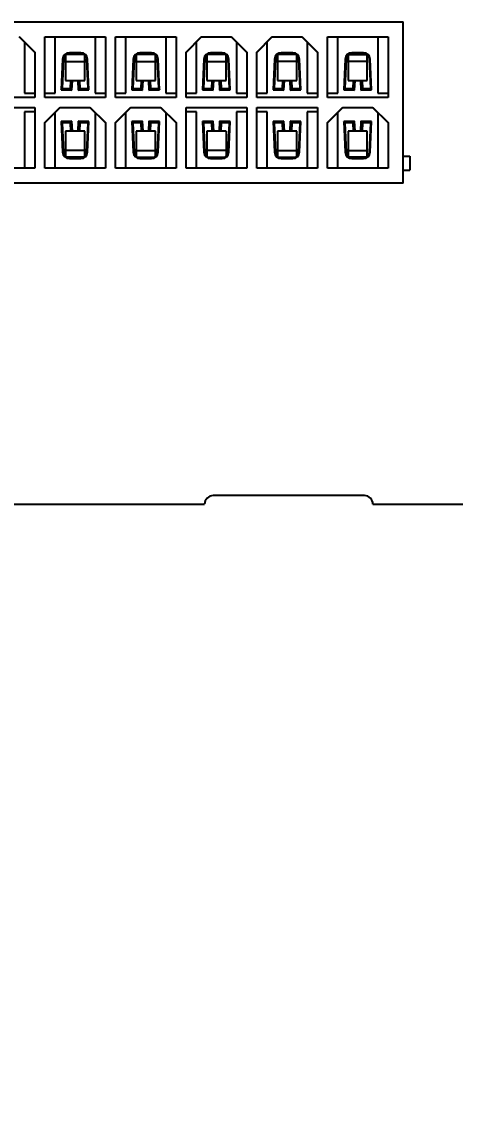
# Model space of a CAD drawing. Header units: millimetres. Extents: x 0 to 841, y 0 to 594.
# Drawn here: x 301.7 to 327.5, y 277.3 to 342.3 of the extents above; entities that cross this region are included whole.
import ezdxf

# ---------------------------------------------------------------- set-up
doc = ezdxf.new("R2010")
doc.units = ezdxf.units.MM
doc.header["$LTSCALE"] = 46.255
doc.layers.get('0').update_dxf_attribs({"linetype": 'CONTINUOUS'})
doc.layers.add('ASSEM_MEM', color=7, linetype='CONTINUOUS')
doc.styles.get("Standard").update_dxf_attribs({"font": 'txt', "width": 0.8})
doc.dimstyles.new('DIMSTYLE_1', dxfattribs={"dimtxt": 3, "dimasz": 2.1, "dimexe": 2, "dimexo": 1, "dimgap": 0.75, "dimtad": 0, "dimtih": 1, "dimtoh": 1, "dimzin": 0, "dimdsep": 46, "dimtxsty": 'STANDARD', "dimblk": '_FILLED', "dimblk1": '_FILLED', "dimblk2": '_FILLED', "dimcen": 0.09, "dimazin": 0, "dimtp": 0.01, "dimtm": 0.01, "dimtfac": 1, "dimtofl": 0, "dimtmove": 0, "dimatfit": 3, "dimldrblk": '_FILLED', "dimfxl": 1, "dimtolj": 1, "dimtzin": 0, "dimarcsym": 0})

# ---------------------------------------------------------------- blocks, each defined once
blk = doc.blocks.new('*D14')
at = {"color": 7, "linetype": 'CONTINUOUS'}
blk.add_line((350.897, 328.99), (350.897, 293.228), dxfattribs=at)
at = {"color": 7, "linetype": 'CONTINUOUS', "insert": (347.147, 291.728), "char_height": 3, "width": 14.4, "attachment_point": 3, "rotation": 90, "line_spacing_factor": 0.9}
blk.add_mtext('134.80', dxfattribs=at)
blk = doc.blocks.new('_FILLED')
at = {"color": 0, "linetype": 'BYBLOCK'}
blk.add_solid([(0, 0), (-1, 0.167), (-1, -0.167)], dxfattribs=at)
blk = doc.blocks.new('*D55')
at = {"color": 7, "linetype": 'CONTINUOUS'}
blk.add_line((385.407, 330.505), (385.407, 294.565), dxfattribs=at)
at = {"color": 7, "linetype": 'CONTINUOUS', "insert": (381.657, 293.065), "char_height": 3, "width": 14.4, "attachment_point": 3, "rotation": 90, "line_spacing_factor": 0.9}
blk.add_mtext('169.31', dxfattribs=at)

msp = doc.modelspace()

# ---------------------------------------------------------------- linework, layer by layer
at = {"layer": 'ASSEM_MEM', "color": 7, "linetype": 'CONTINUOUS'}
for p, q in [((272.797, 342.34), (324.397, 342.34)), ((324.397, 332.74), (324.397, 342.34)), ((302.497, 340.52), (301.576, 341.44)), ((301.597, 341.44), (302.497, 340.54)), ((303.097, 341.44), (306.697, 341.44)), ((303.097, 337.84), (303.097, 341.44)), ((303.707, 338.09), (303.707, 341.44)), ((306.087, 341.44), (306.087, 338.09)), ((306.697, 341.44), (306.697, 337.84)), ((307.297, 341.44), (310.897, 341.44)), ((307.297, 337.84), (307.297, 341.44)), ((307.907, 338.09), (307.907, 341.44)), ((310.287, 341.44), (310.287, 338.09)), ((310.897, 341.44), (310.897, 337.84)), ((311.497, 340.54), (312.397, 341.44)), ((311.497, 340.52), (312.417, 341.44)), ((312.397, 341.44), (314.197, 341.44)), ((315.097, 340.52), (314.176, 341.44)), ((314.197, 341.44), (315.097, 340.54)), ((315.697, 340.54), (316.597, 341.44)), ((315.697, 340.52), (316.617, 341.44)), ((316.597, 341.44), (318.397, 341.44)), ((319.297, 340.52), (318.376, 341.44)), ((318.397, 341.44), (319.297, 340.54)), ((319.897, 341.44), (323.497, 341.44)), ((319.897, 337.84), (319.897, 341.44)), ((320.507, 338.09), (320.507, 341.44)), ((322.887, 341.44), (322.887, 338.09)), ((323.497, 341.44), (323.497, 337.84)), ((301.887, 341.13), (301.887, 338.09)), ((312.107, 338.09), (312.107, 341.13)), ((314.487, 341.13), (314.487, 338.09)), ((316.307, 338.09), (316.307, 341.13)), ((318.687, 341.13), (318.687, 338.09)), ((302.497, 340.54), (302.497, 337.84)), ((304.154, 340.118), (304.072, 338.298)), ((304.204, 340.116), (304.126, 338.396)), ((304.154, 340.118), (304.204, 340.116)), ((304.327, 340.378), (304.327, 338.85)), ((305.435, 340.39), (304.358, 340.39)), ((305.239, 340.5), (304.554, 340.5)), ((304.554, 340.45), (304.554, 340.5)), ((304.554, 340.45), (305.239, 340.45)), ((305.239, 340.5), (305.239, 340.45)), ((305.467, 338.85), (305.467, 340.378)), ((305.589, 340.116), (305.639, 340.118)), ((305.667, 338.396), (305.589, 340.116)), ((305.721, 338.298), (305.639, 340.118)), ((308.354, 340.118), (308.272, 338.298)), ((308.404, 340.116), (308.326, 338.396)), ((308.354, 340.118), (308.404, 340.116)), ((308.527, 340.378), (308.527, 338.85)), ((309.635, 340.39), (308.558, 340.39)), ((309.439, 340.5), (308.754, 340.5)), ((308.754, 340.45), (308.754, 340.5)), ((308.754, 340.45), (309.439, 340.45)), ((309.439, 340.5), (309.439, 340.45)), ((309.667, 338.85), (309.667, 340.378)), ((309.789, 340.116), (309.839, 340.118)), ((309.867, 338.396), (309.789, 340.116)), ((309.921, 338.298), (309.839, 340.118)), ((311.497, 337.84), (311.497, 340.54)), ((312.554, 340.118), (312.472, 338.298)), ((312.604, 340.116), (312.526, 338.396)), ((312.554, 340.118), (312.604, 340.116)), ((312.727, 340.378), (312.727, 338.85)), ((313.835, 340.39), (312.758, 340.39)), ((313.639, 340.5), (312.954, 340.5)), ((312.954, 340.45), (312.954, 340.5)), ((312.954, 340.45), (313.639, 340.45)), ((313.639, 340.5), (313.639, 340.45)), ((313.867, 338.85), (313.867, 340.378)), ((313.989, 340.116), (314.039, 340.118)), ((314.067, 338.396), (313.989, 340.116)), ((314.121, 338.298), (314.039, 340.118)), ((315.097, 340.54), (315.097, 337.84)), ((315.697, 337.84), (315.697, 340.54)), ((316.754, 340.118), (316.672, 338.298)), ((316.804, 340.116), (316.726, 338.396)), ((316.754, 340.118), (316.804, 340.116)), ((316.927, 340.378), (316.927, 338.85)), ((318.035, 340.39), (316.958, 340.39)), ((317.839, 340.5), (317.154, 340.5)), ((317.154, 340.45), (317.154, 340.5)), ((317.839, 340.45), (317.154, 340.45)), ((317.839, 340.5), (317.839, 340.45)), ((318.067, 338.85), (318.067, 340.378)), ((318.189, 340.116), (318.239, 340.118)), ((318.267, 338.396), (318.189, 340.116)), ((318.321, 338.298), (318.239, 340.118)), ((319.297, 340.54), (319.297, 337.84)), ((320.954, 340.118), (320.872, 338.298)), ((321.004, 340.116), (320.926, 338.396)), ((320.954, 340.118), (321.004, 340.116)), ((321.127, 340.378), (321.127, 338.85)), ((321.158, 340.39), (322.235, 340.39)), ((322.039, 340.5), (321.354, 340.5)), ((321.354, 340.45), (321.354, 340.5)), ((321.354, 340.45), (322.039, 340.45)), ((322.039, 340.5), (322.039, 340.45)), ((322.267, 338.85), (322.267, 340.378)), ((322.389, 340.116), (322.439, 340.118)), ((322.467, 338.396), (322.389, 340.116)), ((322.521, 338.298), (322.439, 340.118)), ((304.327, 339.99), (305.467, 339.99)), ((308.527, 339.99), (309.667, 339.99)), ((312.727, 339.99), (313.867, 339.99)), ((318.067, 339.99), (316.927, 339.99)), ((322.267, 339.99), (321.127, 339.99)), ((304.327, 338.85), (305.467, 338.85)), ((304.616, 338.374), (304.637, 338.85)), ((304.711, 338.269), (304.737, 338.85)), ((305.056, 338.85), (305.082, 338.269)), ((305.156, 338.85), (305.177, 338.374)), ((308.527, 338.85), (309.667, 338.85)), ((308.816, 338.374), (308.837, 338.85)), ((308.911, 338.269), (308.937, 338.85)), ((309.256, 338.85), (309.282, 338.269)), ((309.356, 338.85), (309.377, 338.374)), ((312.727, 338.85), (313.867, 338.85)), ((313.016, 338.374), (313.037, 338.85)), ((313.111, 338.269), (313.137, 338.85)), ((313.456, 338.85), (313.482, 338.269)), ((313.556, 338.85), (313.577, 338.374)), ((316.927, 338.85), (318.067, 338.85)), ((317.216, 338.374), (317.237, 338.85)), ((317.311, 338.269), (317.337, 338.85)), ((317.656, 338.85), (317.682, 338.269)), ((317.756, 338.85), (317.777, 338.374)), ((321.127, 338.85), (322.267, 338.85)), ((321.416, 338.374), (321.437, 338.85)), ((321.511, 338.269), (321.537, 338.85)), ((321.856, 338.85), (321.882, 338.269)), ((321.956, 338.85), (321.977, 338.374)), ((301.887, 338.09), (302.497, 338.09)), ((303.097, 338.09), (303.707, 338.09)), ((304.072, 338.298), (304.126, 338.396)), ((304.072, 338.298), (304.711, 338.269)), ((304.126, 338.396), (304.616, 338.374)), ((304.711, 338.269), (304.616, 338.374)), ((305.082, 338.269), (305.177, 338.374)), ((305.082, 338.269), (305.721, 338.298)), ((305.177, 338.374), (305.667, 338.396)), ((305.721, 338.298), (305.667, 338.396)), ((306.087, 338.09), (306.697, 338.09)), ((307.297, 338.09), (307.907, 338.09)), ((308.326, 338.396), (308.272, 338.298)), ((308.272, 338.298), (308.911, 338.269)), ((308.326, 338.396), (308.816, 338.374)), ((308.816, 338.374), (308.911, 338.269)), ((309.377, 338.374), (309.282, 338.269)), ((309.282, 338.269), (309.921, 338.298)), ((309.377, 338.374), (309.867, 338.396)), ((309.867, 338.396), (309.921, 338.298)), ((310.287, 338.09), (310.897, 338.09)), ((311.497, 338.09), (312.107, 338.09)), ((312.526, 338.396), (312.472, 338.298)), ((312.472, 338.298), (313.111, 338.269)), ((312.526, 338.396), (313.016, 338.374)), ((313.016, 338.374), (313.111, 338.269)), ((313.577, 338.374), (313.482, 338.269)), ((313.482, 338.269), (314.121, 338.298)), ((313.577, 338.374), (314.067, 338.396)), ((314.121, 338.298), (314.067, 338.396)), ((314.487, 338.09), (315.097, 338.09)), ((315.697, 338.09), (316.307, 338.09)), ((316.726, 338.396), (316.672, 338.298)), ((316.672, 338.298), (317.311, 338.269)), ((316.726, 338.396), (317.216, 338.374)), ((317.216, 338.374), (317.311, 338.269)), ((317.777, 338.374), (317.682, 338.269)), ((317.682, 338.269), (318.321, 338.298)), ((317.777, 338.374), (318.267, 338.396)), ((318.321, 338.298), (318.267, 338.396)), ((318.687, 338.09), (319.297, 338.09)), ((319.897, 338.09), (320.507, 338.09)), ((320.926, 338.396), (320.872, 338.298)), ((320.872, 338.298), (321.511, 338.269)), ((320.926, 338.396), (321.416, 338.374)), ((321.416, 338.374), (321.511, 338.269)), ((321.977, 338.374), (321.882, 338.269)), ((321.882, 338.269), (322.521, 338.298)), ((321.977, 338.374), (322.467, 338.396)), ((322.521, 338.298), (322.467, 338.396)), ((322.887, 338.09), (323.497, 338.09)), ((302.497, 337.84), (298.897, 337.84)), ((306.697, 337.84), (303.097, 337.84)), ((310.897, 337.84), (307.297, 337.84)), ((315.097, 337.84), (311.497, 337.84)), ((319.297, 337.84), (315.697, 337.84)), ((323.497, 337.84), (319.897, 337.84)), ((298.897, 337.24), (302.497, 337.24)), ((302.497, 336.99), (301.887, 336.99)), ((301.887, 336.99), (301.887, 333.64)), ((302.497, 337.24), (302.497, 333.64)), ((303.097, 336.34), (303.997, 337.24)), ((303.097, 336.32), (304.017, 337.24)), ((303.707, 333.64), (303.707, 336.93)), ((303.997, 337.24), (305.797, 337.24)), ((306.697, 336.32), (305.776, 337.24)), ((305.797, 337.24), (306.697, 336.34)), ((306.087, 336.93), (306.087, 333.64)), ((307.297, 336.34), (308.197, 337.24)), ((307.297, 336.32), (308.217, 337.24)), ((307.907, 333.64), (307.907, 336.93)), ((308.197, 337.24), (309.997, 337.24)), ((310.897, 336.32), (309.976, 337.24)), ((309.997, 337.24), (310.897, 336.34)), ((310.287, 336.93), (310.287, 333.64)), ((311.497, 337.24), (315.097, 337.24)), ((311.497, 333.64), (311.497, 337.24)), ((312.107, 336.99), (311.497, 336.99)), ((312.107, 333.64), (312.107, 336.99)), ((315.097, 336.99), (314.487, 336.99)), ((314.487, 336.99), (314.487, 333.64)), ((315.097, 337.24), (315.097, 333.64)), ((315.697, 337.24), (319.297, 337.24)), ((315.697, 333.64), (315.697, 337.24)), ((316.307, 336.99), (315.697, 336.99)), ((316.307, 333.64), (316.307, 336.99)), ((319.297, 336.99), (318.687, 336.99)), ((318.687, 336.99), (318.687, 333.64)), ((319.297, 337.24), (319.297, 333.64)), ((319.897, 336.34), (320.797, 337.24)), ((319.897, 336.32), (320.817, 337.24)), ((320.507, 333.64), (320.507, 336.93)), ((320.797, 337.24), (322.597, 337.24)), ((323.497, 336.32), (322.576, 337.24)), ((322.597, 337.24), (323.497, 336.34)), ((322.887, 336.93), (322.887, 333.64)), ((303.097, 333.64), (303.097, 336.34)), ((304.711, 336.431), (304.072, 336.403)), ((304.126, 336.305), (304.072, 336.403)), ((304.072, 336.403), (304.154, 334.582)), ((304.616, 336.327), (304.126, 336.305)), ((304.126, 336.305), (304.204, 334.585)), ((304.616, 336.327), (304.711, 336.431)), ((304.638, 335.83), (304.616, 336.327)), ((304.738, 335.83), (304.711, 336.431)), ((305.082, 336.431), (305.055, 335.83)), ((305.721, 336.403), (305.082, 336.431)), ((305.082, 336.431), (305.177, 336.327)), ((305.177, 336.327), (305.155, 335.83)), ((305.667, 336.305), (305.177, 336.327)), ((305.589, 334.585), (305.667, 336.305)), ((305.639, 334.582), (305.721, 336.403)), ((305.667, 336.305), (305.721, 336.403)), ((306.697, 336.34), (306.697, 333.64)), ((307.297, 333.64), (307.297, 336.34)), ((308.911, 336.431), (308.272, 336.403)), ((308.326, 336.305), (308.272, 336.403)), ((308.272, 336.403), (308.354, 334.582)), ((308.816, 336.327), (308.326, 336.305)), ((308.326, 336.305), (308.404, 334.585)), ((308.816, 336.327), (308.911, 336.431)), ((308.838, 335.83), (308.816, 336.327)), ((308.938, 335.83), (308.911, 336.431)), ((309.282, 336.431), (309.255, 335.83)), ((309.921, 336.403), (309.282, 336.431)), ((309.282, 336.431), (309.377, 336.327)), ((309.377, 336.327), (309.355, 335.83)), ((309.867, 336.305), (309.377, 336.327)), ((309.789, 334.585), (309.867, 336.305)), ((309.839, 334.582), (309.921, 336.403)), ((309.867, 336.305), (309.921, 336.403)), ((310.897, 336.34), (310.897, 333.64)), ((313.111, 336.431), (312.472, 336.403)), ((312.526, 336.305), (312.472, 336.403)), ((312.472, 336.403), (312.554, 334.582)), ((313.016, 336.327), (312.526, 336.305)), ((312.526, 336.305), (312.604, 334.585)), ((313.016, 336.327), (313.111, 336.431)), ((313.038, 335.83), (313.016, 336.327)), ((313.138, 335.83), (313.111, 336.431)), ((313.482, 336.431), (313.455, 335.83)), ((314.121, 336.403), (313.482, 336.431)), ((313.482, 336.431), (313.577, 336.327)), ((313.577, 336.327), (313.555, 335.83)), ((314.067, 336.305), (313.577, 336.327)), ((313.989, 334.585), (314.067, 336.305)), ((314.039, 334.582), (314.121, 336.403)), ((314.067, 336.305), (314.121, 336.403)), ((317.311, 336.431), (316.672, 336.403)), ((316.726, 336.305), (316.672, 336.403)), ((316.672, 336.403), (316.754, 334.582)), ((317.216, 336.327), (316.726, 336.305)), ((316.726, 336.305), (316.804, 334.585)), ((317.216, 336.327), (317.311, 336.431)), ((317.238, 335.83), (317.216, 336.327)), ((317.338, 335.83), (317.311, 336.431)), ((317.682, 336.431), (317.655, 335.83)), ((318.321, 336.403), (317.682, 336.431)), ((317.682, 336.431), (317.777, 336.327)), ((317.777, 336.327), (317.755, 335.83)), ((318.267, 336.305), (317.777, 336.327)), ((318.189, 334.585), (318.267, 336.305)), ((318.239, 334.582), (318.321, 336.403)), ((318.267, 336.305), (318.321, 336.403)), ((319.897, 333.64), (319.897, 336.34)), ((321.511, 336.431), (320.872, 336.403)), ((320.926, 336.305), (320.872, 336.403)), ((320.872, 336.403), (320.954, 334.582)), ((321.416, 336.327), (320.926, 336.305)), ((320.926, 336.305), (321.004, 334.585)), ((321.416, 336.327), (321.511, 336.431)), ((321.438, 335.83), (321.416, 336.327)), ((321.538, 335.83), (321.511, 336.431)), ((321.882, 336.431), (321.855, 335.83)), ((322.521, 336.403), (321.882, 336.431)), ((321.882, 336.431), (321.977, 336.327)), ((321.977, 336.327), (321.955, 335.83)), ((322.467, 336.305), (321.977, 336.327)), ((322.389, 334.585), (322.467, 336.305)), ((322.439, 334.582), (322.521, 336.403)), ((322.467, 336.305), (322.521, 336.403)), ((323.497, 336.34), (323.497, 333.64)), ((305.467, 335.83), (304.327, 335.83)), ((304.327, 335.83), (304.327, 334.313)), ((305.467, 334.313), (305.467, 335.83)), ((309.667, 335.83), (308.527, 335.83)), ((308.527, 335.83), (308.527, 334.313)), ((309.667, 334.313), (309.667, 335.83)), ((313.867, 335.83), (312.727, 335.83)), ((312.727, 335.83), (312.727, 334.313)), ((313.867, 335.83), (313.867, 334.313)), ((318.067, 335.83), (316.927, 335.83)), ((316.927, 335.83), (316.927, 334.313)), ((318.067, 334.313), (318.067, 335.83)), ((322.267, 335.83), (321.127, 335.83)), ((321.127, 335.83), (321.127, 334.313)), ((322.267, 334.313), (322.267, 335.83)), ((304.204, 334.585), (304.154, 334.582)), ((305.467, 334.69), (304.327, 334.69)), ((305.402, 334.29), (304.391, 334.29)), ((305.239, 334.25), (304.554, 334.25)), ((304.554, 334.2), (304.554, 334.25)), ((304.554, 334.2), (305.239, 334.2)), ((305.239, 334.25), (305.239, 334.2)), ((305.639, 334.582), (305.589, 334.585)), ((308.404, 334.585), (308.354, 334.582)), ((308.527, 334.69), (309.667, 334.69)), ((308.591, 334.29), (309.602, 334.29)), ((309.439, 334.25), (308.754, 334.25)), ((308.754, 334.2), (308.754, 334.25)), ((308.754, 334.2), (309.439, 334.2)), ((309.439, 334.25), (309.439, 334.2)), ((309.839, 334.582), (309.789, 334.585)), ((312.604, 334.585), (312.554, 334.582)), ((313.867, 334.69), (312.727, 334.69)), ((312.791, 334.29), (313.802, 334.29)), ((313.639, 334.25), (312.954, 334.25)), ((312.954, 334.2), (312.954, 334.25)), ((312.954, 334.2), (313.639, 334.2)), ((313.639, 334.25), (313.639, 334.2)), ((314.039, 334.582), (313.989, 334.585)), ((316.804, 334.585), (316.754, 334.582)), ((316.927, 334.69), (318.067, 334.69)), ((316.991, 334.29), (318.002, 334.29)), ((317.839, 334.25), (317.154, 334.25)), ((317.154, 334.2), (317.154, 334.25)), ((317.154, 334.2), (317.839, 334.2)), ((317.839, 334.25), (317.839, 334.2)), ((318.239, 334.582), (318.189, 334.585)), ((321.004, 334.585), (320.954, 334.582)), ((321.127, 334.69), (322.267, 334.69)), ((322.202, 334.29), (321.191, 334.29)), ((321.354, 334.25), (322.039, 334.25)), ((321.354, 334.2), (321.354, 334.25)), ((321.354, 334.2), (322.039, 334.2)), ((322.039, 334.25), (322.039, 334.2)), ((322.439, 334.582), (322.389, 334.585)), ((324.397, 334.35), (324.797, 334.35)), ((324.797, 334.35), (324.797, 333.52)), ((302.497, 333.64), (298.897, 333.64)), ((306.697, 333.64), (303.097, 333.64)), ((310.897, 333.64), (307.297, 333.64)), ((315.097, 333.64), (311.497, 333.64)), ((319.297, 333.64), (315.697, 333.64)), ((323.497, 333.64), (319.897, 333.64)), ((324.397, 333.52), (324.797, 333.52)), ((324.397, 332.74), (272.797, 332.74)), ((322.097, 314.14), (313.097, 314.14)), ((247.597, 313.64), (312.597, 313.64)), ((322.597, 313.64), (373.097, 313.64))]:
    msp.add_line(p, q, dxfattribs=at)
for points in [[(304.327, 340.367), (304.263, 340.296), (304.221, 340.209), (304.204, 340.116)], [(304.327, 340.378), (304.337, 340.383), (304.347, 340.387), (304.358, 340.39)], [(305.435, 340.39), (305.446, 340.387), (305.456, 340.383), (305.467, 340.378)], [(305.467, 340.367), (305.53, 340.295), (305.572, 340.21), (305.589, 340.116)], [(308.527, 340.367), (308.463, 340.296), (308.421, 340.209), (308.404, 340.116)], [(308.527, 340.378), (308.537, 340.383), (308.547, 340.387), (308.558, 340.39)], [(309.635, 340.39), (309.646, 340.387), (309.656, 340.383), (309.667, 340.378)], [(309.667, 340.367), (309.73, 340.295), (309.772, 340.21), (309.789, 340.116)], [(312.727, 340.367), (312.663, 340.296), (312.621, 340.209), (312.604, 340.116)], [(312.727, 340.378), (312.737, 340.383), (312.747, 340.387), (312.758, 340.39)], [(313.835, 340.39), (313.846, 340.387), (313.856, 340.383), (313.867, 340.378)], [(313.989, 340.116), (313.972, 340.209), (313.929, 340.296), (313.867, 340.367)], [(316.927, 340.367), (316.863, 340.296), (316.821, 340.209), (316.804, 340.116)], [(316.927, 340.378), (316.937, 340.383), (316.947, 340.387), (316.958, 340.39)], [(318.035, 340.39), (318.046, 340.387), (318.056, 340.383), (318.067, 340.378)], [(318.189, 340.116), (318.172, 340.209), (318.129, 340.296), (318.067, 340.367)], [(321.127, 340.367), (321.063, 340.296), (321.021, 340.209), (321.004, 340.116)], [(321.127, 340.378), (321.137, 340.383), (321.147, 340.387), (321.158, 340.39)], [(322.235, 340.39), (322.246, 340.387), (322.256, 340.383), (322.267, 340.378)], [(322.389, 340.116), (322.372, 340.209), (322.329, 340.296), (322.267, 340.367)], [(305.467, 334.313), (305.445, 334.304), (305.424, 334.297), (305.402, 334.29)], [(309.667, 334.313), (309.645, 334.304), (309.624, 334.297), (309.602, 334.29)], [(313.867, 334.313), (313.845, 334.304), (313.824, 334.297), (313.802, 334.29)], [(318.067, 334.313), (318.045, 334.304), (318.024, 334.297), (318.002, 334.29)]]:
    msp.add_lwpolyline(points, dxfattribs=at)
for centre, radius, start, end in [((304.554, 340.1), 0.4, 90, 177.40808), ((304.554, 340.1), 0.35, 90, 124.04773), ((305.239, 340.1), 0.4, 2.59192, 90), ((305.239, 340.1), 0.35, 55.95227, 90), ((308.754, 340.1), 0.4, 90, 177.40808), ((308.754, 340.1), 0.35, 90, 124.04773), ((309.439, 340.1), 0.4, 2.59192, 90), ((309.439, 340.1), 0.35, 55.95227, 90), ((312.954, 340.1), 0.4, 90, 177.40808), ((312.954, 340.1), 0.35, 90, 124.04773), ((313.639, 340.1), 0.4, 2.59192, 90), ((313.639, 340.1), 0.35, 55.95227, 90), ((317.154, 340.1), 0.4, 90, 177.40808), ((317.154, 340.1), 0.35, 90, 124.04773), ((317.839, 340.1), 0.4, 2.59192, 90), ((317.839, 340.1), 0.35, 55.95227, 90), ((321.354, 340.1), 0.4, 90, 177.40808), ((321.354, 340.1), 0.35, 90, 124.04773), ((322.039, 340.1), 0.4, 2.59192, 90), ((322.039, 340.1), 0.35, 55.95227, 90), ((304.554, 334.6), 0.4, 182.59192, 270), ((304.554, 334.6), 0.35, 182.59192, 229.52477), ((304.554, 334.6), 0.35, 242.33955, 270), ((305.239, 334.6), 0.4, 270, 357.40808), ((305.239, 334.6), 0.35, 270, 297.66045), ((305.239, 334.6), 0.35, 310.47523, 357.40808), ((308.754, 334.6), 0.4, 182.59192, 270), ((308.754, 334.6), 0.35, 182.59192, 229.52477), ((308.754, 334.6), 0.35, 242.33955, 270), ((309.439, 334.6), 0.4, 270, 357.40808), ((309.439, 334.6), 0.35, 270, 297.66045), ((309.439, 334.6), 0.35, 310.47523, 357.40808), ((312.954, 334.6), 0.4, 182.59192, 270), ((312.954, 334.6), 0.35, 182.59192, 229.52477), ((312.954, 334.6), 0.35, 242.33955, 270), ((313.639, 334.6), 0.4, 270, 357.40808), ((313.639, 334.6), 0.35, 270, 297.66045), ((313.639, 334.6), 0.35, 310.47523, 357.40808), ((317.154, 334.6), 0.4, 182.59192, 270), ((317.154, 334.6), 0.35, 182.59192, 229.52477), ((317.154, 334.6), 0.35, 242.33955, 270), ((317.839, 334.6), 0.4, 270, 357.40808), ((317.839, 334.6), 0.35, 270, 297.66045), ((317.839, 334.6), 0.35, 310.47523, 357.40808), ((321.354, 334.6), 0.4, 182.59192, 270), ((321.354, 334.6), 0.35, 182.59192, 229.52477), ((321.354, 334.6), 0.35, 242.33955, 270), ((322.039, 334.6), 0.4, 270, 357.40808), ((322.039, 334.6), 0.35, 270, 297.66045), ((322.039, 334.6), 0.35, 310.47523, 357.40808), ((313.097, 313.64), 0.5, 90, 180), ((322.097, 313.64), 0.5, 0, 90)]:
    msp.add_arc(centre, radius, start, end, dxfattribs=at)
for centre, start_param, end_param in [((304.554, 335.599), -3.402523, -3.327155), ((308.754, 335.599), -3.402523, -3.327155), ((312.954, 335.599), -3.402523, -3.327155), ((317.154, 335.599), -3.402523, -3.327155), ((321.354, 335.599), -3.402523, -3.327155), ((322.039, 335.599), -2.95603, -2.880662)]:
    msp.add_ellipse(centre, major_axis=(0, 1.331), ratio=0.661438, start_param=start_param, end_param=end_param, dxfattribs=at)

# ---------------------------------------------------------------- dimensions: what is measured, and where the dimension line sits
at = {"color": 7, "linetype": 'CONTINUOUS'}
for feature_location, offset, origin, picture, middle in [((385.407, 330.505), (0, -35.94), (216.097, 331.505), '*D55', (383.156, 285.865)), ((350.897, 328.99), (0, -35.762), (216.097, 329.99), '*D14', (348.647, 284.828))]:
    dim = msp.add_ordinate_dim(feature_location=feature_location, offset=offset, dtype=1, origin=origin, dimstyle='DIMSTYLE_1', override={"dimtad": 1, "dimtih": 0, "dimtoh": 0}, dxfattribs=at)
    dim.commit()
    dim.dimension.update_dxf_attribs({"geometry": picture, "text_midpoint": middle})

doc.saveas('drawing.dxf')
